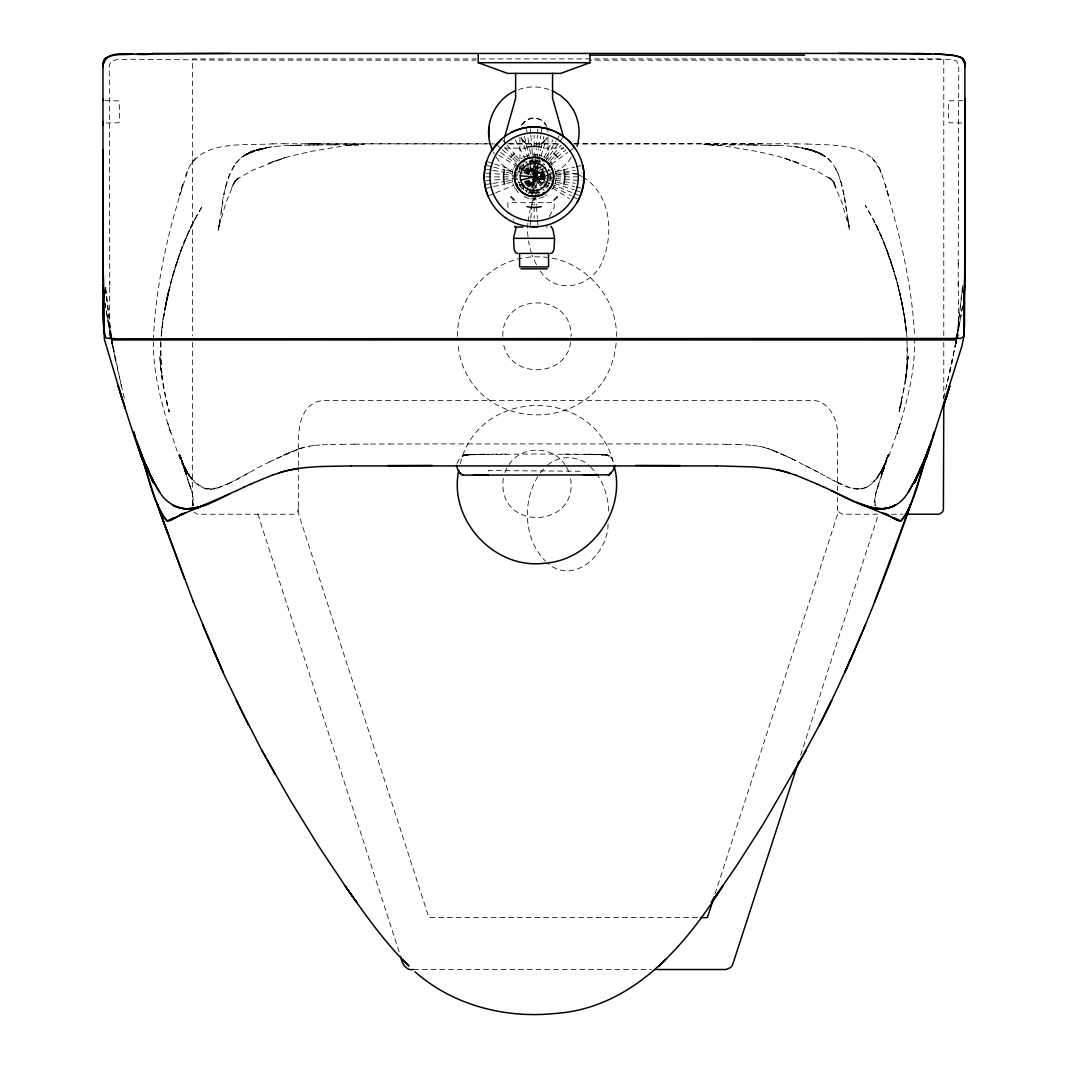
<?xml version="1.0" encoding="UTF-8"?>
<svg xmlns="http://www.w3.org/2000/svg" width="1068" height="1068" viewBox="0 0 1068 1068"><rect width="100%" height="100%" fill="white"/><g stroke="black" fill="none" stroke-linecap="round" stroke-linejoin="round"><path stroke-width="0.75" stroke-dasharray="5 3.75" d="M109.764 286.024L109.256 65.388L111.432 60.969L116.252 59.755L131.244 59.221L220.555 60.142L475.794 60.182M534.12 193.522L534.053 165.754M534.053 164.165L534.053 159.386M534.12 175.219L534.12 148.585M534.12 146.93L534.12 135.276M958.236 282.045L958.744 336.1M958.236 263.302L958.236 286.024M958.236 264.237L958.744 65.388L956.568 60.969L951.748 59.755L936.756 59.221L847.445 60.142L591.071 60.182M488.236 471.242L488.343 470.561L583.141 471.242M153.392 341.586C153.044 373.333 161.602 404.251 171.16 434.249L167.689 423.168C176.847 445.877 180.759 479.305 206.685 488.877M153.405 339.944C155.901 281.525 169.598 223.519 188.756 168.45M550.247 178.142L550.1 174.351A16.153 16.153 0 0 1 550.087 179.411L550.247 178.142L549.98 179.384M457.531 336.3C456.543 293.847 494.524 255.853 536.977 256.867C579.43 255.853 617.411 293.847 616.41 336.3M502.814 336.3C501.933 291.791 572.021 291.791 571.126 336.3M906.759 368.393L907.213 342.201M160.787 342.201L161.268 368.447M161.161 336.1C165.86 290.496 178.703 244.852 202.733 205.523C186.74 231.289 176.807 260.325 169.131 289.508L163.097 318.771L160.908 340.225M160.801 341.813L160.547 356.886L162.429 379.34L159.946 356.619L160.654 368.18L163.845 390.127L169.064 411.621L164.312 390.14L161.041 368.233M907.279 368.18L908.134 356.605L905.971 379.3L898.936 411.621L903.688 390.14L907.012 368.22L905.611 379.327L907.453 356.886L906.999 338.649M908.054 356.619L905.744 379.314M962.575 285.597L957.395 331.627M532.678 194.336L533.052 189.57M533.172 187.981L533.92 178.436M539.46 193.535L534.053 176.887L534.921 165.78M535.055 164.192L535.428 159.439M530.342 224.988L530.729 220.008M530.863 218.353L531.771 206.738M531.904 205.083L532.692 195.124M532.812 193.468L533.987 178.543M535.428 160.293L534.254 175.219L536.723 160.44M535.562 158.638L536.35 148.679M536.47 147.024L537.391 135.409M537.524 133.754L537.912 128.774M962.575 287.479L962.081 293.713L962.508 288.854M962.575 288.427L956.848 336.46M192.694 505.658C195.057 489.518 182.975 471.495 180.198 455.021L186.179 474.139L183.202 464.914C185.578 477.65 195.11 493.603 192.988 505.351L193.655 504.844L192.307 505.925M527.939 223.105L527.325 229.647L528.246 239.472M528.086 221.463L530.075 210.343M608.052 524.028C608.186 553.024 575.025 585.745 547.737 563.504M504.376 141.977L504.857 137.331M905.651 379.314L906.959 368.233M162.937 319.826L161.375 332.749L163.003 319.412L168.704 290.977L165.26 306.369L162.937 319.826L171.855 278.561M503.335 478.25C495.872 532.905 582.167 529.141 569.965 475.34M616.102 343.215C607.278 438.721 466.663 438.721 457.838 343.215M221.143 212.278C223.599 187.007 230.795 153.031 260.832 148.839L255.132 150.401L242.957 156.342L255.132 150.561L266.346 147.971L254.091 150.762L248.991 153.098M220.088 219.287L218.393 230.141L223.679 196.712M298.68 507.38L297.238 512.213L293.78 514.215L197.42 514.215L193.962 512.213M962.455 306.196L959.465 324.125M531.317 194.176L532.064 189.45M532.305 187.888L535.789 165.887M536.043 164.312L536.79 159.599M536.99 158.798L538.552 148.946M538.806 147.291L540.635 135.796M540.889 134.141L541.676 129.215M955.219 344.977L955.7 342.014M956.674 336.073L959.264 321.962L956.314 339.824M962.642 305.889L960.84 316.448M956.581 338.022L955.219 345.832L956.581 338.222M959.278 325.366L960.88 316.221M955.219 345.992L956.034 341.373L955.219 346.312M218.847 227.19L219.381 224.173L218.152 229.98L220.021 221.089M956.848 336.7L957.395 333.336M955.219 346.152L956.581 338.543M956.848 337.034L957.395 333.99L956.314 339.984M957.542 334.791L959.518 323.858M959.318 325.193L956.461 340.318M955.219 346.446L956.034 341.707M956.034 341.907L943.485 399.072M956.034 342.227L946.649 386.322M956.848 338.169L955.219 346.806L956.034 342.401M955.219 346.94L956.154 342.04M955.219 346.74L957.395 335.299M168.17 292.926L165.126 307.157L168.437 291.884L165.26 306.369M949.866 372.452L952.736 359.182M570.606 342.227C566.254 378.9 507.687 378.9 503.335 342.227M226.389 184.51L224.04 194.923M165.66 304.62L169.131 289.508M899.163 411.621L901.445 400.834M529.968 193.909L531.076 189.263M531.45 187.714L538.139 159.866M538.392 159.079L540.728 149.373M541.116 147.758L543.839 136.424M218.927 226.429L226.096 202.319L234.933 180.706L231.796 187.674M165.42 305.688L165.553 305.114C171.881 275.451 181.159 246.281 194.83 219.154L189.957 229.206M512.867 169.999L511.852 175.139L512.4 182.081M555.226 183.763L556.321 176.887L555.707 171.681M875.306 505.658C872.756 489.625 885.612 471.335 887.802 455.021L881.167 474.392L887.962 455.115L881.821 474.139L884.798 464.914C882.395 477.636 872.863 493.603 875.012 505.351L874.345 504.844L875.693 505.925M530.529 208.821L534.227 198.568M877.442 488.61L879.538 481.908M881.981 473.992L884.731 464.86M549.272 216.484L554.132 207.619L554.305 202.693L507.887 202.693L507.807 206.738L509.249 209.515M456.944 463.472L460.121 457.545L465.675 454.794L535.695 453.967L605.716 454.794L611.23 457.545L614.447 463.472M460.241 463.619C479.118 386.175 594.836 386.175 613.699 463.619M173.363 274.062L178.316 258.603M715.053 893.876L837.619 514.215L837.619 497.448M800.68 755.089L878.443 514.215L842.519 514.215L839.048 512.213L837.619 507.38M528.647 193.535L537.885 165.046M537.992 164.779L539.46 160.24M534.641 175.299L537.725 165.807M538.232 164.218L546.976 137.318M229.794 173.937L226.79 183.082M175.499 266.226L179.985 252.982M884.624 465.141L888.616 454.714L884.678 464.58M185.752 238.257L180.759 250.86M529.795 187.18L538.312 166.595M538.926 165.126L540.755 160.721M880.7 472.764L888.803 454.608L884.785 464.273M504.87 472.497L507.393 467.103M185.672 175.806C196.445 138.787 242.676 145.942 272.433 143.846M513.481 168.357L519.582 159.946M554.626 185.405L549.793 192.627M186.74 235.961L187.794 233.732M884.905 464.019L880.766 472.35L885.025 463.886C880.032 474.192 873.717 486.567 861.315 488.877M234.146 165.313L230.247 172.829M526.11 192.48L528.273 188.222M528.994 186.807L539.407 166.501M543.946 157.61L553.01 139.815M871.662 483.964L880.926 472.069L885.132 463.832L880.82 472.109M233.078 184.884L237.35 178.289L233.451 183.469M914.582 338.302C915.49 371.157 906.759 403.237 896.84 434.249L900.311 423.168L889.364 454.794L880.886 472.136L876.387 478.851L885.252 463.926M537.831 476.582C522.065 502.187 523.761 539.607 545.615 561.234M527.525 187.501L534.053 176.887L541.69 168.023M534.881 175.526L540.541 166.261M546.295 157.023L555.867 141.403M556.735 139.988L559.338 135.729M876.401 478.811L880.926 472.069M547.11 186.313L547.804 185.258M527.512 185.899L531.29 180.666M534.948 175.619L544.333 162.723M544.88 162.069L558.577 143.219M559.552 141.884L562.489 137.839M571.287 157.383C563.277 169.919 548.605 177.275 533.866 177.515M508.995 464.58C521.371 445.409 552.583 445.409 564.959 464.58M192.147 162.523L196.058 157.744M526.818 185.351L531.01 180.439M548.178 160.427L552.49 155.367M553.571 154.099L561.141 145.248M235.307 163.631L240.287 158.291M540.328 472.83L545.615 467.183M235.093 181.306L239.419 177.315L236.642 179.424L252.595 170.172L284.769 157.677L270.778 162.429M521.785 124.956L526.924 119.816L533.947 117.934L540.969 119.816L546.095 124.956L547.23 129.161M540.955 144.127L546.095 138.987M521.678 189.263L525.056 185.885M526.177 184.764L530.729 180.185M535.135 175.779L541.93 169.011M535.295 175.699L542.357 168.651M550.594 160.414L554.132 156.876M555.307 155.701L563.544 147.464M522.706 165.46L523.64 164.592A16.153 16.153 0 0 0 522.719 165.46M522.799 165.54L523.721 164.686M520.743 188.248L524.375 185.151M525.589 184.123L530.489 179.918M535.215 175.873L547.363 165.527M548.044 164.993L555.64 158.505M556.895 157.423L565.76 149.867M519.889 187.167L523.761 184.363M525.042 183.429L528.994 180.545M540.595 185.899L534.04 176.887L543.545 170.039M551.622 164.165L567.775 152.43M569.124 151.456L573.169 148.519M520.957 158.865L522.412 157.904M545.681 195.871L547.136 194.897M241.021 157.663L247.709 153.418L263.849 148.545L252.996 151.162L247.789 153.685L251.874 151.589L263.035 148.746L250.753 152.043L245.293 154.98L255.132 150.561L262.274 148.959L249.658 152.497L244.091 155.661L248.644 152.964M246.908 153.872L241.915 157.009L254.331 150.855M519.128 186.032L523.2 183.536M524.562 182.708L528.727 180.145M529.795 166.595L534.053 176.887L543.545 171.067M484.592 454.167L469.693 454.474L462.351 455.822L469.693 454.474L508.702 454.007M467.183 454.634L463.445 455.288L472.123 454.394L465.675 454.794M550.541 178.73L557.576 174.671L562.115 173.844M547.737 464.927C559.472 455.275 576.827 455.275 588.561 464.927M248.991 472.603L229.38 483.177M524.134 181.947L526.965 180.492M545.134 171.227L535.428 176.18L544.346 172.629M270.07 461.803C252.208 469.68 235.948 481.975 217.552 487.969C200.637 494.043 188.502 477.436 182.748 463.926M269.723 461.83L276.745 458.519M276.906 458.426L299.828 448.587L294.421 450.496M523.934 157.049L530.569 154.887L537.538 154.887M544.159 196.726L537.538 198.875L530.569 198.875M229.313 483.203L217.471 487.983M289.161 452.792L276.452 458.519M282.82 455.515L288.881 452.805M250.139 152.577C266.292 145.422 284.488 145.675 301.803 145.181L290.122 145.448L295.395 145.275M256.08 150.081L251.194 152.11M288.841 452.819L294.875 450.416M489.544 195.351L494.15 193.441M495.685 192.801L514.135 185.164M545.815 172.015L550.22 170.186M268.482 163.257L290.122 156.168L311.576 151.336L346.433 145.462L364.201 144.581L316.275 144.954M256.974 149.947L246.534 154.313L251.874 151.589L263.342 148.238M518.407 89.752C529.274 85.44 541.623 86.321 552.316 90.727M541.93 184.764L534.053 176.887L544.64 173.443M866.695 487.235L861.435 488.85L850.235 487.983M866.629 487.262C857.163 491.387 847.204 487.449 838.62 483.177M252.996 151.162L265.518 148.158L259.911 149.093M299.654 448.653L304.447 447.225M299.374 448.667L309.546 446.144M254.091 150.762L264.677 148.345L257.962 149.64M463.445 455.288L464.366 455.021M529.181 161.628L530.395 161.281M257.014 149.8L261.673 148.612M487.195 188.142L492.054 186.98M493.67 186.593L505.004 183.87M506.619 183.482L513.094 181.934M542.517 184.123L534.053 176.887L561.635 170.279M563.25 169.892L574.571 167.169M576.199 166.782L581.045 165.62M309.279 446.157L315.367 445.369M537.885 192.48L529.141 192.253A16.153 16.153 0 0 0 539.126 192.24L531.624 192.721M217.765 487.983L206.565 488.85L201.465 487.288M563.624 173.563L568.149 172.736L577.201 174.391M486.461 184.43L491.387 183.643M493.029 183.389L504.537 181.56M506.179 181.306L517.686 179.477M543.065 183.429L534.053 176.887L551.342 174.151M555.494 173.497L575.211 170.373M466.676 454.714L462.351 455.822L473.311 454.381M265.345 147.865L274.743 146.556M856.002 489.024L861.502 488.837M389.152 444.008L432.674 443.914M486.02 180.666L517.539 178.182M549.499 183.255L534.04 176.887L551.502 175.512M555.694 175.179L582.234 173.096M315.207 445.369L322.256 444.835M346.433 145.462L358.474 144.794M322.135 444.835L330.933 444.502M762.218 143.793L573.636 143.926M295.849 145.275L323.484 144.874M330.733 444.502L341.573 444.288M309.053 145.034L316.101 144.968M341.373 444.301L354.683 444.168M272.113 143.846L283.808 143.78M354.496 444.168L370.716 444.074M317.436 143.793L307.611 143.833L487.756 143.926M349.623 144.847L355.19 144.821M370.543 444.074L389.299 444.008M745.811 444.835L752.847 445.369M330.613 144.834L337.528 144.821M105.064 100.659L118.922 100.846L119.776 111.82L118.922 122.793L105.064 122.98M962.935 100.659L949.078 100.846L948.224 111.82L949.078 122.793L962.935 122.98M283.501 143.793L490.452 143.78M508.074 143.78L559.926 143.78M574.344 143.78L784.499 143.793M489.411 143.926L494.364 143.926M509.222 143.926L558.778 143.926M806.847 144.033C833.748 145.315 873.651 142.738 882.342 175.793C898.308 228.071 912.125 281.845 914.555 336.66M751.725 144.954L703.799 144.581L721.567 145.462L756.424 151.336L777.878 156.168L799.518 163.257M504.79 148.145L526.257 148.145M543.252 148.145L563.383 148.145M485.86 176.874L517.486 176.874M544.64 180.332L534.053 176.887L551.555 176.887M555.76 176.874L582.38 176.874M546.175 227.043L547.457 227.043M432.593 443.914L635.407 443.914M891.513 514.215L902.941 514.215M697.377 917.612L428.909 917.612L298.68 514.215L298.68 467.651M413.53 969.517L651.28 969.517M635.326 443.914L678.847 444.008M730.472 144.821L737.387 144.834M678.701 444.008L697.457 444.074M784.192 143.78L795.887 143.846M712.81 144.821L718.377 144.847M563.851 454.047L601.698 454.474L609.027 455.822L601.698 454.474L586.786 454.167M697.284 444.074L713.504 444.168M751.899 144.968C773.659 145.662 796.514 144.047 817.247 152.043C841.103 161.335 843.066 190.625 846.857 212.278M709.526 144.794L721.567 145.462M713.317 444.168L726.627 444.301M744.516 144.874L758.947 145.034M795.567 143.846L807.168 144.033M765.756 145.141L778.425 145.435M726.427 444.288L737.267 444.502M306.596 143.806L305.782 143.793M206.498 488.837L211.998 489.024M737.067 444.502L745.865 444.835M598.08 454.381L609.014 455.836L599.268 454.394L605.716 454.794M599.268 454.394L607.852 455.235L604.194 454.634M486.02 173.096L517.539 175.579M561.635 183.482L534.053 176.887L551.502 178.263M555.694 178.583L582.234 180.666M752.633 445.369L758.721 446.157M793.257 146.556L802.655 147.865M486.461 169.331L491.387 170.119M493.029 170.373L504.537 172.202M506.179 172.455L517.686 174.271M534.04 176.887L551.342 179.624M555.494 180.265L575.211 183.389M804.658 148.238L820.211 153.685L815.004 151.162L801.654 147.971L812.868 150.401L817.861 152.577L806.327 148.612L813.909 150.762L826.085 157.009L813.669 150.855L804.151 148.545L818.342 152.497L823.909 155.661L812.868 150.561L805.726 148.959L817.247 152.043L822.707 154.98L811.974 150.254L804.965 148.746L816.126 151.589L821.466 154.313L811.026 149.947M810.038 149.64L803.323 148.345L810.986 149.8M536.643 161.041L537.885 161.281M763.767 447.225L758.454 446.144M487.195 165.62L492.054 166.782M493.67 167.169L505.004 169.892M506.619 170.279L517.94 173.003M563.25 183.87L574.571 186.593M576.199 186.98L581.045 188.142M807.168 148.839L812.868 150.401M606.464 454.875L607.932 455.288M539.247 155.234L542.571 156.315M529.181 192.133L530.395 192.48M528.847 198.541L522.412 195.871M813.909 150.762L802.482 148.158L815.004 151.162M763.553 447.225L773.619 450.522M488.223 161.962L492.975 163.511M494.564 164.031L511.972 169.678M518.3 171.734L524.628 173.79M535.709 177.395L545.201 180.479M554.692 183.562L573.69 189.73M575.278 190.251L580.017 191.799M850.529 487.983L831.959 479.866M797.222 162.429L783.231 157.677L815.405 170.172L831.358 179.424L828.581 177.315L834.549 183.469L832.252 180.265L841.904 202.319L849.607 230.141L847.485 216.711L849.153 227.19M785.18 455.515L768.172 448.587L779.159 452.819M816.806 152.11L811.92 150.081M523.761 172.629L529.728 175.099M551.035 183.883L572.555 192.801M574.09 193.441L578.709 195.351M773.125 450.416L791.094 458.426M813.669 150.855L825.043 156.342L819.356 152.964M791.548 458.519L798.277 461.83M784.86 455.489L791.588 458.546M791.255 458.519L819.009 472.603M524.134 171.828L529.875 174.765M535.428 177.595L545.134 182.535M553.398 186.7L571.193 195.764M572.675 196.525L577.12 198.795M804.791 465.288L825.791 476.288M838.687 483.203L825.417 476.261M544.159 157.049L547.136 158.865M525.696 190.665L526.804 191.279A16.153 16.153 0 0 1 525.696 190.651M578.709 174.671L581.526 176.3M582.941 177.114C609.735 193.054 613.98 230.982 603.5 258.096C595.77 285.623 556.882 297.358 540.328 271.018M512.68 172.001C504.27 167.729 497.221 160.534 493.296 151.95M498.649 155.14L518.514 167.316M519.929 168.183L531.29 175.139L524.562 171.067M535.549 177.755L544.053 182.962M552.57 188.182L569.591 198.621M519.128 167.743L523.2 170.239M535.362 177.702L543.545 182.708M544.907 183.536L548.979 186.032M821.092 153.872L826.979 157.663M500.465 152.43L516.618 164.165M524.695 170.039L531.437 174.925M519.889 166.595L523.761 169.411M525.042 170.346L531.517 175.059M544.346 184.363L548.204 187.167M497.434 145.542L501.226 148.786M502.494 149.867L511.345 157.423M512.613 158.505L517.673 162.83M525.269 169.318L531.597 174.725M520.743 165.527L524.375 168.624M525.589 169.652L531.664 174.858M543.732 185.151L547.363 188.248M522.799 188.222L523.721 189.076M514.202 186.993L519.582 193.815M521.785 138.987L526.924 144.127M504.71 147.464L512.947 155.701M514.122 156.876L518.821 161.588M521.678 164.512L525.056 167.89M525.883 168.651L531.837 174.685M827.713 158.291L832.693 163.631M590.671 467.183C603.14 478.678 608.239 496.033 608.827 512.573M549.793 161.135L555.226 169.999M517.112 191.346L518.3 192.627M502.788 140.188L506.018 143.98M507.1 145.248L514.669 154.099M515.751 155.367L518.995 159.172M526.564 168.023L531.957 174.351M535.055 178.076L541.289 185.351M526.818 168.424L532.011 174.511M871.942 157.744L879.244 168.464M830.65 178.289L834.549 183.469M527.512 167.876L532.211 174.364M541.529 187.18L544.333 191.038M191.599 478.838L187.074 472.069L191.613 478.851L182.868 463.832L187.234 472.35L179.197 454.608L183.215 464.273M527.525 166.261L533.226 175.526M535.669 179.544L540.541 187.501M519.742 184.217A16.153 16.153 0 0 0 520.37 185.325L519.742 184.217L520.463 185.258M536.39 264.65L531.877 255.052M566.547 467.103L569.07 472.497M837.753 172.829L833.854 165.313M515.243 139.815L525.816 160.574M526.11 161.295L533.332 175.499M878.043 229.206L873.17 219.154C890.699 254.705 902.206 293.353 906.625 332.749C901.218 288.36 888.856 243.864 865.267 205.523C881.26 231.289 891.193 260.325 898.869 289.508L904.903 318.771L906.892 337.061M183.095 464.019L187.3 472.764M881.26 235.961L875.853 224.4M549.059 170.693L548.538 169.545A16.153 16.153 0 0 1 549.059 170.706L548.431 169.598M836.204 187.674L833.067 180.706L834.922 184.884M879.244 168.45L882.328 175.806M887.241 250.86L882.248 238.257M183.322 464.58L179.571 454.861L186.833 474.392L179.971 455.142L183.376 465.141M518.781 181.867A16.153 16.153 0 0 0 519.222 183.055L518.768 181.88L519.315 183.015M512.867 183.763L513.481 185.405M884.811 245.199L894.637 274.062M888.015 252.982L892.501 266.226M841.21 183.082L838.206 173.937M521.264 137.318L530.115 164.779M530.182 165.046L533.559 175.406M257.855 514.215L399.552 953.177M188.462 481.908L190.504 488.65M183.269 464.86L186.019 473.898M531.423 253.53L528.406 241.101M513.788 220.275L513.534 219.14M896.145 278.561L902.874 307.157L906.839 336.1M115.264 359.182L124.515 399.085M902.447 305.114L905.063 319.826M166.368 400.834L169.211 411.621L166.261 400.834M843.96 194.923L841.611 184.51M524.415 136.424L529.848 159.079M529.968 159.866L536.657 187.714M537.017 189.263L538.139 193.909M898.869 289.508L902.34 304.62M110.591 335.592L107.12 316.221M121.338 386.309L112.3 342.014M899.296 290.977L902.74 306.369L899.563 291.884L902.58 305.688M902.874 307.157L899.83 292.926M847.979 221.089L849.073 226.429M112.714 346.579L115.277 359.289L111.219 338.569M111.846 342.107L112.781 346.966L111.846 341.92M110.605 335.405L111.539 340.372M110.605 335.299L111.419 339.611M111.686 341.052L112.781 346.806L111.966 342.401M111.966 342.227L112.781 346.566M111.966 341.907L112.781 346.312L111.419 338.489M111.966 341.707L112.781 346.446M111.152 336.981L110.605 333.99L111.686 340.065M108.482 323.858L110.458 334.791M111.686 339.744L108.736 321.962L111.686 339.584M111.966 341.266L112.781 345.832L111.966 341.146M111.966 341.586L112.781 346.152M111.152 336.74L105.425 288.427M111.419 338.289L112.781 345.992M108.722 325.366L104.878 303.018M108.535 324.125L105.064 303.098M844.321 196.712L848.272 221.824L847.912 219.287M111.326 336.073L105.425 285.597M526.577 129.215L529.434 147.291M529.701 148.946L531.263 158.798M531.317 159.599L535.789 187.888M536.043 189.45L536.79 194.176M549.98 174.378L550.127 175.619M160.921 368.206L162.202 379.3M105.492 288.854L105.919 293.713L105.425 287.479M109.256 336.1L109.764 282.045M530.342 128.774L530.729 133.754M530.863 135.409L531.771 147.024M531.904 148.679L535.428 194.336M535.562 195.124L536.35 205.083M536.47 206.738L537.391 218.353M537.524 220.008L537.912 224.988M159.866 356.605L160.721 368.18M548.004 137.118L548.031 158.197M519.929 137.118L519.956 158.197M519.969 166.314L519.969 168.931M943.778 335.659L943.778 58.914L192.52 58.914L192.52 335.659M943.778 342.334L943.778 399.018M837.619 490.826L837.619 434.529C837.672 419.871 829.676 401.475 813.122 400.38L323.177 400.38C292.752 404.438 298.947 444.996 298.68 465.995M534.12 195.19L534.12 205.176M534.12 206.832L534.12 218.486M192.52 342.334L192.52 507.38M546.028 138.987A14.031 14.031 0 0 1 540.889 144.127M526.858 144.127A14.031 14.031 0 0 1 521.718 138.987M521.718 124.943A14.031 14.031 0 0 1 546.028 124.943M547.216 127.613A14.031 14.031 0 0 1 547.911 131.965M956.034 342.147L955.219 346.566L956.034 342.08M901.739 400.834L899.243 411.621L901.793 400.834M182.681 184.697L179.571 195.351L182.681 184.697M519.208 170.693L518.768 171.881A16.153 16.153 0 0 1 519.222 170.706M549.059 183.069L548.538 184.217A16.153 16.153 0 0 0 549.059 183.055M520.356 168.437L519.742 169.545A16.153 16.153 0 0 1 520.37 168.437M547.911 185.325L547.203 186.379A16.153 16.153 0 0 0 547.911 185.325M526.804 162.483L525.696 163.11A16.153 16.153 0 0 1 526.804 162.496M530.369 161.175L529.141 161.508A16.153 16.153 0 0 1 539.126 161.522L530.369 161.175M607.772 455.195L604.702 454.714L607.799 455.208M544.627 164.592L543.639 163.804A16.153 16.153 0 0 1 544.627 164.605M523.64 189.169L522.706 188.302A16.153 16.153 0 0 0 523.654 189.156M191.679 478.905L187.114 472.136L191.679 478.905M187.18 472.109L182.868 463.832L187.18 472.109M186.459 474.285L180.105 455.075L186.459 474.285M888.429 195.351L885.319 184.697L888.429 195.351M112.781 346.966L111.219 338.73L112.781 346.86"/><path stroke-width="1.5" d="M103.102 267.854C104.504 290.95 100.018 315.808 105.705 337.902L112.527 338.81L960.826 338.449L963.149 336.994L963.817 335.205L964.511 325.072L965.031 166.675M103.009 279.055L102.969 66.697C103.89 45.377 139.868 57.939 152.377 53.48M152.377 53.48L906.331 53.427L940.174 54.121L956.487 55.87L961.974 58.046L963.51 59.541L964.885 63.68L964.938 221.436M102.982 121.979L102.982 124.889M964.938 237.176L965.005 202.706M965.031 101.26L965.031 99.204L964.991 279.055M965.031 270.778L963.843 298.373M102.982 125.423L102.982 124.008M964.938 249.485L964.991 241.301M964.885 284.769L964.351 294.274M102.982 124.329L103.075 123.087M965.018 99.578L965.005 100.272M142.084 459.066L137.612 444.956L142.271 459.16L137.785 444.929L142.778 458.946L153.752 482.549L142.818 459L148.132 471.495L159.653 492.241C139.174 459.814 129.989 421.98 118.147 385.922M102.969 66.697C102.328 51.558 123.154 55.456 132.859 54.121M552.57 73.345L552.556 98.243L563.183 135.783M964.044 333.897L964.364 329.411M963.977 294.648L963.963 293.793L964.004 336.06L961.747 346.593L930.175 446.317L919.868 471.495L908.347 492.241L919.868 471.509L930.175 444.729L925.222 458.946L914.261 482.749L925.182 459L914.248 482.616L925.182 458.906L930.188 444.862L925.542 459.227L930.308 444.969M964.391 293.874L963.883 298.092M513.748 237.083L516.164 227.471M458.746 470.387C448.32 519.609 493.937 569.404 543.892 563.303C590.364 560.62 626.275 511.358 614.3 466.329M614.874 465.261L612.992 470.721L608.546 475.06L609.267 474.859L464.393 475.126C459.56 475.153 457.384 469.252 456.517 465.261M103.583 61.53L103.115 63.893L104.49 59.594L106.026 58.046L103.115 63.68L106.026 58.046L103.583 61.517L104.49 59.608M514.936 226.109L514.749 227.043L522.933 227.043M492.655 150.508C481.935 128.734 493.296 100.218 515.417 90.727M576.987 146.169C580.765 134.007 579.323 120.591 573.129 109.483M505.017 135.783L515.63 98.243L515.617 73.345M486.648 161.455C483.003 172.656 483.497 185.098 487.996 195.991M934.353 432.126C903.181 531.69 867.176 630.173 820.291 723.503L792.71 774.367M943.084 407.656L949.852 385.922M926.063 458.973L930.468 444.915C919.948 469.279 917.666 499.944 900.885 520.904L860.261 503.962L874.719 508.929L853.265 501.079L831.091 490.479M946.515 396.709L949.706 386.523M925.916 459.066L931.563 440.323M942.951 407.963L946.649 396.268M714.025 897.04L707.39 917.612L700.715 917.612M798.637 761.431L732.421 965.298L730.539 967.515L726.093 969.517L654.604 969.517M932.965 435.984L934.366 431.659M930.175 444.729L925.195 458.759L914.248 482.602L925.182 459.267L914.248 482.602L925.182 458.746L930.175 444.795L919.868 471.188L914.248 482.589L925.182 458.506L919.882 471.509M906.999 514.389L911.164 503.161L874.438 602.299M910.43 504.737L905.757 515.537L900.644 521.197L897.294 520.383L884.718 513.374L888.029 514.683M919.868 471.202L925.182 458.519L914.248 482.576L925.182 458.559M865.454 624.727L844.721 672.626L854.774 650.065M819.343 725.452L831.612 700.648L820.291 723.503M576.693 202.96C583.542 191.813 585.745 177.956 582.661 165.233M806.3 750.11L763.006 824.509L735.865 866.829L711.315 902.407L723.143 885.586M491.56 150.802L501.706 138.92M722.302 886.76C684.241 947.45 630.974 1008.793 554.412 1013.532C505.031 1018.632 452.498 1005.081 414.998 971.72M908.347 492.174C887.308 526.591 849.501 498.089 823.775 487.035M510.891 157.023L514.282 153.632M557.376 196.739L553.985 200.13M610.482 473.818L611.337 472.95M659.089 966.073L665.684 959.438L659.65 965.512M172.709 518.407L171 519.569L173.617 518.247L167.115 520.904C150.334 499.944 148.052 469.279 137.532 444.915L141.937 458.973M229.527 494.003L180.278 515.19L185.164 513.04M236.909 490.479C216.911 498.769 194.376 516.672 172.282 504.897C180.706 509.89 190.985 509.756 200.103 506.899C184.991 512.653 167.783 506.005 159.653 492.174M172.148 519.048L181.533 514.656M236.842 490.572L244.225 487.035M511.465 132.405C532.518 121.178 560.847 127.986 574.517 147.531M244.158 487.115L251.461 483.724M251.394 483.804L272.22 475.126M958.116 337.982L952.736 338.81M207.579 504.123L192.974 508.728M589.936 53.4L589.936 62.705L560.647 73.385L507.54 73.385L478.25 62.705L478.25 53.4M272.166 475.207L284.956 471.055L298.012 468.465M278.668 472.977C302.084 465.408 327.088 466.649 351.359 465.875M608.48 475.06L609.267 474.859M520.61 180.132L534.093 176.887L520.263 175.793M200.063 506.913L185.819 508.969M882.181 508.942L867.964 506.913C877.068 509.957 887.294 509.783 895.718 504.897C887.281 509.81 877.055 509.73 867.937 506.913L875.026 508.728L860.421 504.123L867.536 506.779M487.929 474.726L473.364 475.126M137.305 53.934L229.727 53.413M538.045 226.643L530.209 226.643M351.359 465.915L716.641 465.915M387.831 465.581L432.18 465.421M935.141 54.121C944.072 54.642 953.777 53.974 961.961 58.046C968.569 70.995 964.324 57.832 959.691 56.831M589.563 55.122L804.618 55.122M478.25 62.705L589.936 62.705M517.98 253.423L515.751 252.836L514.135 249.378L513.561 238.324L554.586 238.324L554.012 249.378L552.396 252.836L550.18 253.423M520.93 268.829L547.216 268.829M112.527 339.944L955.473 339.944M907.84 514.215L938.879 514.215L942.336 512.213L943.404 509.997L943.778 402.342M413.53 969.517C405.653 971.146 401.688 962.709 400.58 956.341M838.273 53.413L930.695 53.934M635.82 465.421L680.169 465.581M598.027 475.126L583.462 474.726M115.264 338.81L109.884 337.982M915.623 53.48L924.461 53.614M716.641 465.875L753.634 466.956L770.001 468.505M769.988 468.465L783.044 471.055L795.834 475.207M776.756 469.626L789.332 472.977M462.11 474.859L462.831 475.06M795.78 475.126L816.606 483.804M886.467 514.656L887.722 515.19L882.835 513.04M816.539 483.724L823.842 487.115M895.852 519.048L894.383 518.247L897 519.569L895.291 518.407M552.303 90.727L560.526 95.466L567.562 101.807L573.142 109.483M179.971 514.683L183.282 513.374L170.706 520.383L167.356 521.197L162.243 515.537L157.57 504.737L159.292 509.583M553.985 153.632L557.376 157.023M514.282 200.13L510.891 196.739M408.35 965.512L402.316 959.438L408.911 966.073C384.64 942.376 365.042 914.475 345.698 886.76L318.771 846.39L290.136 800.039L261.7 750.11L236.388 700.648M961.988 58.046L964.417 61.517L964.871 63.893L963.51 59.594L961.974 58.046L964.417 61.53L965.031 66.697M460.041 472.95L460.882 473.818M550.848 226.269L552.837 229.179L554.399 237.083M345.698 886.76L356.685 902.407L344.857 885.586M261.7 750.11L275.29 774.367M964.925 123.087L965.018 124.329M103.075 100.552L102.969 99.204M142.818 458.666L153.739 482.749L148.132 471.308L137.825 444.662L142.805 458.759L153.752 482.602L142.818 459.08L153.752 482.616L142.818 458.746L136.437 440.323M142.818 458.826L153.752 482.589L142.818 458.599L137.825 444.729L142.778 458.946L153.752 482.576M248.657 725.452L224 674.455L193.108 601.284M213.226 650.065L223.279 672.626L202.546 624.727M193.562 602.299L161.161 515.363M184.564 579.07L154.313 496.179L133.647 432.126M161.001 514.389L156.836 503.161L167.743 533.359L160.133 512.573M133.633 431.659L135.035 435.998M118.294 386.523L125.049 407.963M121.352 396.268L124.916 407.656M121.485 396.709L104.33 339.103L104.037 293.793L104.023 294.648M964.417 61.53L964.885 63.893M102.969 270.778L104.157 298.373M103.636 294.141L103.329 290.109L104.117 298.092L103.115 284.769M104.117 298.092L103.609 293.874M103.636 329.411L103.956 333.897M102.995 100.272L102.982 99.578M103.129 285.316L103.316 289.989M103.062 222.972L102.969 203.361M103.009 241.301L103.062 249.485M965.018 123.207L965.018 124.502M965.018 124.889L965.018 121.979M103.062 237.176L102.995 202.706M103.102 281.725L102.969 166.675M965.018 114.65L965.031 129.695M964.898 281.725L964.898 267.854M102.969 149.64L102.982 200.103M488.757 127.412L488.757 136.891M563.864 169.745A30.571 30.571 0 0 1 563.864 184.016M541.276 206.605A30.571 30.571 0 0 1 527.005 206.605M504.416 184.016A30.571 30.571 0 0 1 504.416 169.745M527.005 147.157A30.571 30.571 0 0 1 541.276 147.157M541.583 158.905A19.464 19.464 0 0 1 531.09 196.098M529.594 195.804A19.464 19.464 0 0 1 515.217 172.335M515.63 170.867A19.464 19.464 0 0 1 526.698 158.905M528.126 158.371A19.464 19.464 0 0 1 531.09 157.663M532.612 157.477A19.464 19.464 0 0 1 535.669 157.477M537.177 157.663A19.464 19.464 0 0 1 540.154 158.371M543.839 192.721A18.57 18.57 0 0 1 542.571 193.428M538.472 194.937A18.57 18.57 0 0 1 537.044 195.217M517.593 185.311A18.57 18.57 0 0 1 516.979 183.99M516.979 169.772A18.57 18.57 0 0 1 517.593 168.45M523.227 161.855A18.57 18.57 0 0 1 524.428 161.041M542.571 160.333A18.57 18.57 0 0 1 543.839 161.041M549.166 165.967A18.57 18.57 0 0 1 549.967 167.182M548.578 253.423L548.551 266.893L519.609 266.893L519.569 253.423L548.578 253.423M930.188 444.862L925.275 459.106L930.215 444.929M925.182 459.08L919.868 471.442L925.182 459.08M200.717 506.659L193.588 508.982L200.717 506.659M142.725 459.106L137.785 444.929L142.725 459.106M142.458 459.227L137.692 444.969L142.458 459.227M505.858 218.019A49.929 49.929 0 0 0 583.902 180.799A49.929 49.929 0 0 0 512.64 131.818A49.929 49.929 0 0 0 505.858 218.019M509.116 213.28A44.162 44.162 0 0 0 578.162 180.345A44.162 44.162 0 0 0 515.123 137.011A44.162 44.162 0 0 0 509.116 213.28M527.191 188.943A13.924 13.924 0 0 0 548.071 176.887A13.924 13.924 0 0 0 527.191 164.819A13.924 13.924 0 0 0 527.191 188.943M523.013 193.081A19.651 19.651 0 0 0 553.731 178.423A19.651 19.651 0 0 0 525.683 159.145A19.651 19.651 0 0 0 523.013 193.081"/></g></svg>
